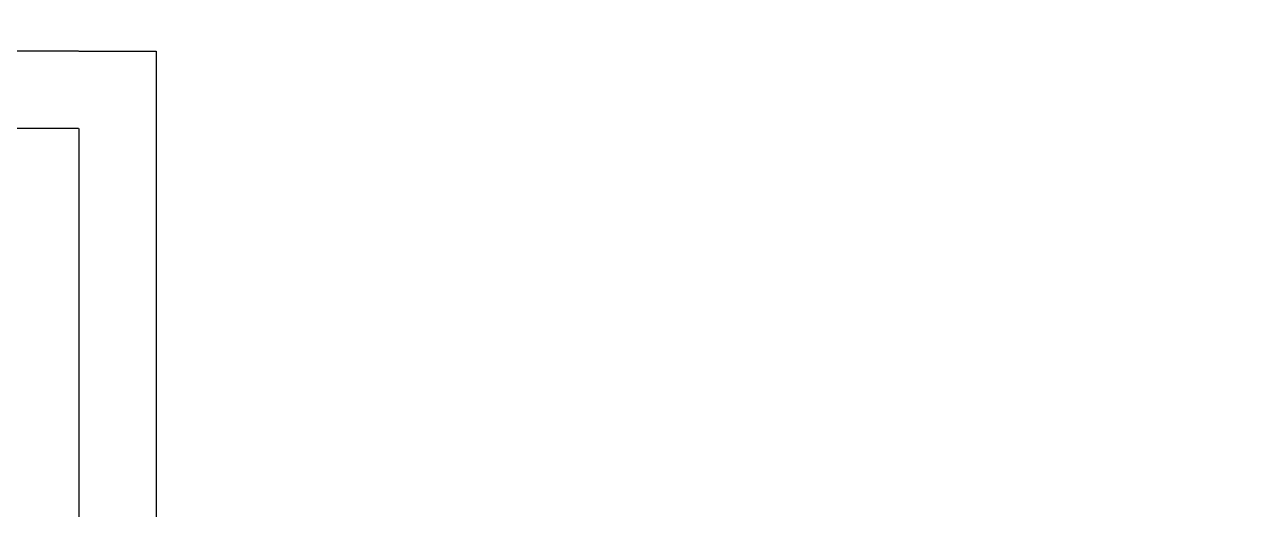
# Model space of a CAD drawing. Header units: inches. Extents: x 21 to 32698, y 13 to 3712.
# Drawn here: x 16234.96 to 16274.61, y 989.77 to 1005.44 of the extents above; entities that cross this region are included whole.
import ezdxf

# ---------------------------------------------------------------- set-up
doc = ezdxf.new("R2010")
doc.units = ezdxf.units.IN
doc.header["$MEASUREMENT"] = 0
doc.set_wipeout_variables(frame=1)
for name, color, linetype, lineweight in [('Z_MİM_-KM-GLAZ', 8, 'Continuous', 25), ('Z_MİM_-KM-WALL', 8, 'Continuous', 25), ('Z_MİM_-KM-WALL-PLASTER', 8, 'Continuous', 25)]:
    doc.layers.add(name, color=color, linetype=linetype, lineweight=lineweight)

# ---------------------------------------------------------------- blocks, each defined once
blk = doc.blocks.new('-KM-AL1 150_900')
blk.add_wipeout([(151.488, -34.02), (151.726, -15.48), (149.45, -15.45), (149.45, 7.15), (9.45, 7.15), (9.45, -15.45), (7.398, -15.45), (7.567, -34.061)])
at = {"layer": 'Z_MİM_-KM-WALL'}
blk.add_line((9.45, 4.55), (9.45, -17.85), dxfattribs=at)
at = {"layer": 'Z_MİM_-KM-WALL-PLASTER'}
blk.add_lwpolyline([(9.45, 7.05), (11.95, 7.05), (11.95, -17.85)], dxfattribs=at)

msp = doc.modelspace()

# ---------------------------------------------------------------- linework, layer by layer
at = {"layer": 'Z_MİM_-KM-WALL'}
msp.add_lwpolyline([(16616.757, 1002.083), (15996.715, 1002.083)], dxfattribs=at)
at = {"layer": 'Z_MİM_-KM-WALL-PLASTER'}
msp.add_lwpolyline([(16374.213, 1644.583), (16374.213, 1004.583), (15999.215, 1004.583), (15999.215, 1029.583), (15894.215, 1029.583), (15894.215, 1004.583), (15719.213, 1004.583), (15719.213, 1644.583), (15844.214, 1644.583), (15844.214, 1634.583), (15999.215, 1634.583), (15999.215, 1644.583)], close=True, dxfattribs=at)

# ---------------------------------------------------------------- next in the draw order: block references
at = {"layer": 'Z_MİM_-KM-GLAZ'}
msp.add_blockref('-KM-AL1 150_900', (16227.263, 997.533), dxfattribs=at)

doc.saveas('drawing.dxf')
